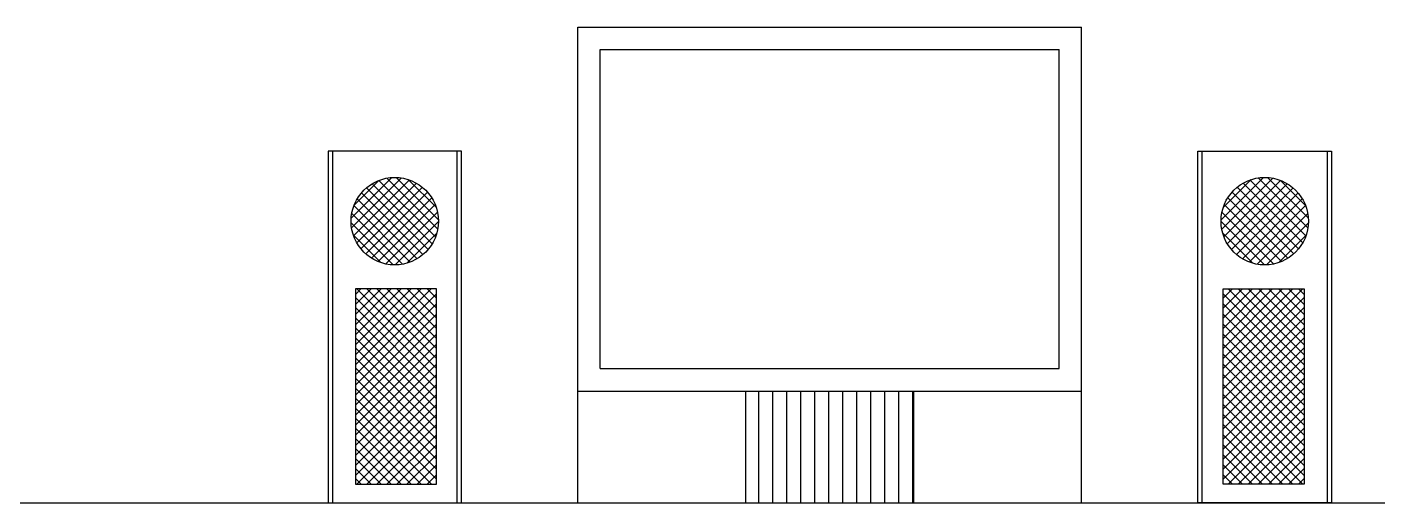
# Model space of a CAD drawing. Header units: inches. Extents: x 11.6 to 54.1, y 10.7 to 35.5.
# Drawn here: x 38.577 to 40.989, y 23.918 to 24.768 of the extents above; entities that cross this region are included whole.
import ezdxf

# ---------------------------------------------------------------- set-up
doc = ezdxf.new("R2010")
doc.units = ezdxf.units.IN
doc.header["$MEASUREMENT"] = 0
doc.layers.add('1', color=1, linetype='Continuous')
doc.layers.add('4', color=4, linetype='Continuous')

msp = doc.modelspace()

# ---------------------------------------------------------------- hatches: boundary and pattern name
at = {"layer": '4'}
h = msp.add_hatch(dxfattribs=at)
h.set_pattern_fill('ANSI37', color=256, scale=0.004, style=0)
h.set_pattern_definition([(135, (39.133619, 23.182999), (0.00898026, 0.00898026), []), (45, (39.133619, 23.182999), (0.00898026, -0.00898026), [])])
edge = h.paths.add_edge_path()
edge.add_arc((39.2337, 24.4213), 0.0781, 0, 360)
h.paths.add_polyline_path([(39.3081, 24.3003), (39.1633, 24.3003), (39.1633, 23.9515), (39.3081, 23.9515)])
h = msp.add_hatch(dxfattribs=at)
h.set_pattern_fill('ANSI37', color=256, scale=0.004, style=0)
h.set_pattern_definition([(45, (40.888265, 23.182999), (-0.00898026, 0.00898026), []), (135, (40.888265, 23.182999), (-0.00898026, -0.00898026), [])])
edge = h.paths.add_edge_path()
edge.add_arc((40.7882, 24.4213), 0.0781, 0, 360)
h.paths.add_polyline_path([(40.7138, 24.3003), (40.8586, 24.3003), (40.8586, 23.9515), (40.7138, 23.9515)])
h = msp.add_hatch(dxfattribs=at)
h.set_pattern_fill('LINE', color=256, scale=0.2, angle=90, style=0)
h.set_pattern_definition([(90, (47.084337, 40.551514), (-0.025, 1e-18), [])])
h.paths.add_polyline_path([(39.8609, 24.118), (39.8609, 23.918), (40.1609, 23.918), (40.1609, 24.118)])

# ---------------------------------------------------------------- linework, layer by layer
at = {"layer": '1'}
msp.add_line((33.4357, 23.918), (53.7619, 23.918), dxfattribs=at)
at = {"layer": '4'}
for p, q in [((39.5609, 24.768), (40.4609, 24.768)), ((39.5609, 23.918), (39.5609, 24.768)), ((40.4609, 23.918), (40.4609, 24.768)), ((39.6009, 24.728), (40.4209, 24.728)), ((39.6009, 24.158), (39.6009, 24.728)), ((40.4209, 24.158), (40.4209, 24.728)), ((39.3452, 23.918), (39.3452, 24.4693)), ((40.6766, 23.918), (40.6766, 24.4693)), ((39.6009, 24.158), (40.4209, 24.158)), ((39.5609, 24.118), (40.4609, 24.118)), ((39.8609, 23.918), (39.8609, 24.118)), ((40.1609, 23.918), (40.1609, 24.118))]:
    msp.add_line(p, q, dxfattribs=at)
for points in [[(39.3452, 24.5461), (39.1145, 24.5461), (39.1145, 23.918), (39.3452, 23.918)], [(39.3531, 24.5461), (39.1223, 24.5461), (39.1223, 23.918), (39.3531, 23.918)], [(40.6688, 24.5461), (40.8996, 24.5461), (40.8996, 23.918), (40.6688, 23.918)], [(40.6766, 24.5461), (40.9074, 24.5461), (40.9074, 23.918), (40.6766, 23.918)], [(39.3081, 24.3003), (39.1633, 24.3003), (39.1633, 23.9515), (39.3081, 23.9515)], [(40.7138, 24.3003), (40.8586, 24.3003), (40.8586, 23.9515), (40.7138, 23.9515)]]:
    msp.add_lwpolyline(points, close=True, dxfattribs=at)
for centre in [(39.2337, 24.4213), (40.7882, 24.4213)]:
    msp.add_circle(centre, 0.0781, dxfattribs=at)

doc.saveas('drawing.dxf')
